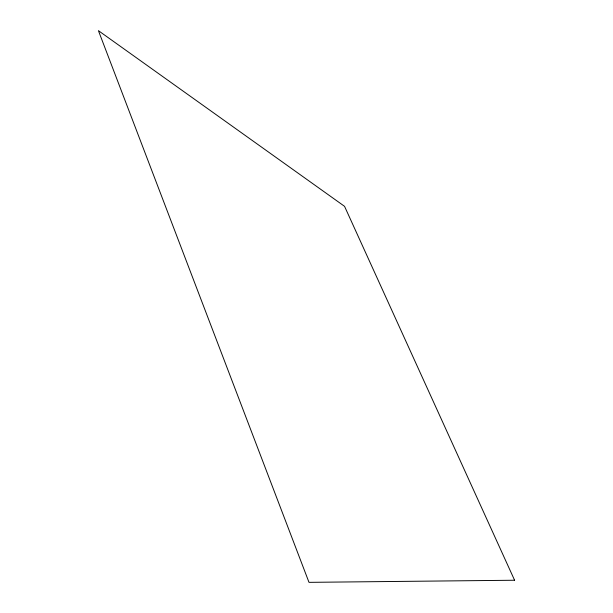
<?xml version="1.0" encoding="UTF-8"?>
<svg xmlns="http://www.w3.org/2000/svg" width="613" height="613" viewBox="0 0 613 613"><rect width="100%" height="100%" fill="white"/><g stroke="black" fill="none" stroke-linecap="round" stroke-linejoin="round"><path stroke-width="0.92" d="M514.591 580.243L308.998 582.35L98.409 30.65L344.552 206.336L514.591 580.243"/></g></svg>
